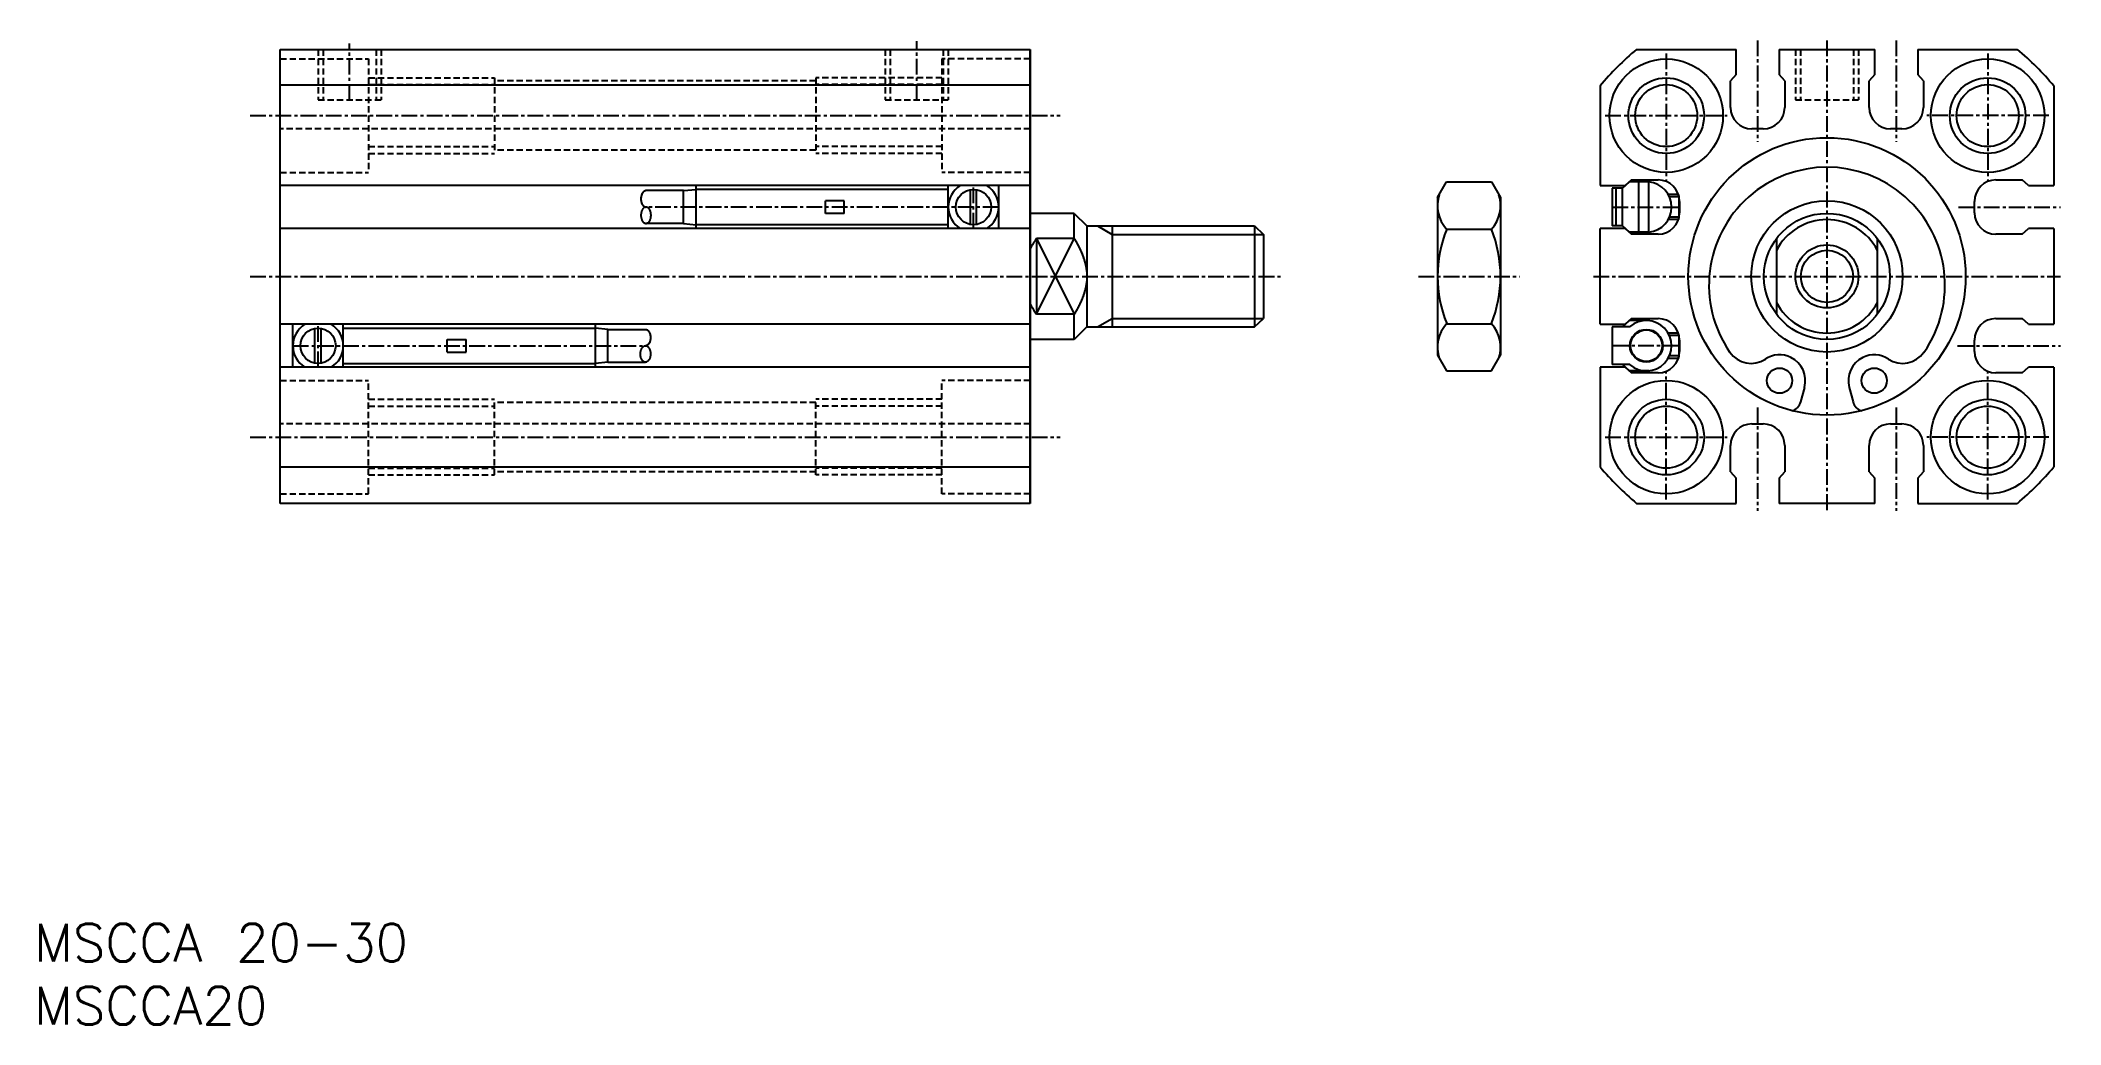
# Model space of a CAD drawing. Extents: x 1 to 161, y 0 to 78.
import ezdxf

# ---------------------------------------------------------------- set-up
doc = ezdxf.new("R2010")
doc.units = 0
doc.linetypes.add('CENTER', pattern=[2, 1.25, -0.25, 0.25, -0.25])
doc.linetypes.add('DASHED', pattern=[0.75, 0.5, -0.25])
doc.layers.get('0').update_dxf_attribs({"linetype": 'CONTINUOUS'})
doc.layers.add('CENTER', color=1, linetype='CENTER')
doc.styles.get("Standard").update_dxf_attribs({"font": 'txt.shx'})

msp = doc.modelspace()

# ---------------------------------------------------------------- linework, layer by layer
at = {"color": 7, "linetype": 'CONTINUOUS'}
for p, q in [((19.54, 77.34), (79.04, 77.34)), ((19.54, 41.34), (19.54, 77.34)), ((79.04, 77.34), (79.04, 41.34)), ((79.04, 41.34), (79.04, 77.34)), ((127.14, 77.34), (135.05, 77.34)), ((135.05, 75.34), (135.05, 77.34)), ((138.45, 77.34), (146.05, 77.34)), ((138.45, 77.34), (138.45, 75.34)), ((146.05, 75.34), (146.05, 77.34)), ((149.45, 77.34), (157.35, 77.34)), ((149.45, 77.34), (149.45, 75.34)), ((135.05, 75.34), (134.6, 74.84)), ((138.9, 74.84), (138.45, 75.34)), ((146.05, 75.34), (145.6, 74.84)), ((149.9, 74.84), (149.45, 75.34)), ((79.04, 74.5), (19.54, 74.5)), ((124.25, 74.45), (124.25, 66.54)), ((134.6, 72.74), (134.6, 74.84)), ((138.9, 74.84), (138.9, 72.74)), ((145.6, 72.74), (145.6, 74.84)), ((149.9, 74.84), (149.9, 72.74)), ((160.25, 74.45), (160.25, 66.54)), ((137.2, 71.04), (136.3, 71.04)), ((148.2, 71.04), (147.3, 71.04)), ((79.04, 66.54), (19.54, 66.54)), ((51.54, 66.14), (48.56, 66.14)), ((51.54, 66.14), (52.54, 66.24)), ((51.54, 63.54), (51.54, 66.14)), ((52.54, 63.14), (52.54, 66.54)), ((72.54, 66.24), (52.54, 66.24)), ((72.54, 63.14), (72.54, 66.54)), ((74.29, 63.46), (74.29, 66.22)), ((74.79, 63.46), (74.79, 66.22)), ((76.54, 63.14), (76.54, 66.54)), ((111.35, 65.59), (112.07, 66.84)), ((112.07, 66.84), (115.63, 66.84)), ((115.63, 66.84), (116.35, 65.59)), ((124.25, 66.54), (126.25, 66.54)), ((125.22, 66.34), (125.22, 63.34)), ((126.02, 66.34), (125.22, 66.34)), ((125.52, 63.34), (125.52, 66.34)), ((126.02, 66.34), (126.58, 66.84)), ((126.02, 63.34), (126.02, 66.34)), ((126.75, 66.99), (126.25, 66.54)), ((128.12, 66.84), (126.58, 66.84)), ((126.75, 66.99), (128.85, 66.99)), ((127.32, 62.84), (127.32, 66.84)), ((128.12, 62.84), (128.12, 66.84)), ((130.46, 65.84), (129.66, 65.84)), ((130.46, 65.84), (130.51, 65.64)), ((155.65, 66.99), (157.75, 66.99)), ((158.25, 66.54), (157.75, 66.99)), ((158.25, 66.54), (160.25, 66.54)), ((64.29, 65.34), (62.79, 65.34)), ((62.79, 64.34), (62.79, 65.34)), ((64.29, 64.34), (62.79, 64.34)), ((64.29, 64.34), (64.29, 65.34)), ((82.54, 64.34), (79.04, 64.34)), ((82.54, 64.34), (83.54, 63.34)), ((82.54, 62.34), (82.54, 64.34)), ((111.35, 65.59), (111.35, 53.09)), ((116.35, 65.59), (116.35, 53.09)), ((130.51, 65.64), (129.76, 65.64)), ((130.51, 65.64), (130.51, 64.04)), ((130.55, 65.29), (130.55, 64.39)), ((153.95, 64.39), (153.95, 65.29)), ((79.04, 63.14), (19.54, 63.14)), ((51.54, 63.54), (48.56, 63.54)), ((51.54, 63.54), (52.54, 63.44)), ((72.54, 63.44), (52.54, 63.44)), ((83.54, 63.34), (83.54, 55.34)), ((83.54, 63.34), (96.84, 63.34)), ((85.54, 63.34), (85.54, 55.34)), ((96.84, 63.34), (96.84, 55.34)), ((96.84, 63.34), (97.54, 62.66)), ((97.54, 62.66), (97.54, 56.01)), ((112.07, 63.09), (115.63, 63.09)), ((124.25, 55.54), (124.25, 63.14)), ((126.25, 63.14), (124.25, 63.14)), ((126.02, 63.34), (125.22, 63.34)), ((126.58, 62.84), (126.02, 63.34)), ((126.25, 63.14), (126.75, 62.69)), ((128.12, 62.84), (126.58, 62.84)), ((128.85, 62.69), (126.75, 62.69)), ((130.46, 63.84), (129.66, 63.84)), ((130.51, 64.04), (129.76, 64.04)), ((130.51, 64.04), (130.46, 63.84)), ((157.75, 62.69), (155.65, 62.69)), ((157.75, 62.69), (158.25, 63.14)), ((160.25, 63.14), (158.25, 63.14)), ((160.25, 63.14), (160.25, 55.54)), ((82.54, 62.34), (79.54, 62.34)), ((79.54, 62.34), (79.54, 56.34)), ((138.25, 62.34), (138.25, 56.34)), ((146.25, 56.34), (146.25, 62.34)), ((82.54, 56.34), (79.54, 56.34)), ((82.54, 54.34), (82.54, 56.34)), ((79.04, 55.54), (19.54, 55.54)), ((20.54, 52.14), (20.54, 55.54)), ((22.29, 52.46), (22.29, 55.22)), ((22.79, 52.46), (22.79, 55.22)), ((24.54, 52.14), (24.54, 55.54)), ((24.54, 55.24), (44.54, 55.24)), ((44.54, 52.14), (44.54, 55.54)), ((45.54, 55.14), (44.54, 55.24)), ((45.54, 55.14), (48.52, 55.14)), ((45.54, 52.54), (45.54, 55.14)), ((83.54, 55.34), (82.54, 54.34)), ((83.54, 55.34), (96.84, 55.34)), ((96.84, 55.34), (97.54, 56.01)), ((112.07, 55.59), (115.63, 55.59)), ((124.25, 55.54), (126.25, 55.54)), ((126.6, 55.34), (125.22, 55.34)), ((125.22, 55.34), (125.22, 52.34)), ((126.02, 55.34), (126.58, 55.84)), ((126.75, 55.99), (126.25, 55.54)), ((128.12, 55.84), (126.58, 55.84)), ((126.75, 55.99), (128.85, 55.99)), ((127.32, 55.75), (127.32, 55.84)), ((130.46, 54.84), (129.66, 54.84)), ((130.51, 54.64), (129.76, 54.64)), ((130.51, 54.64), (130.46, 54.84)), ((130.51, 54.64), (130.51, 53.04)), ((155.65, 55.99), (157.75, 55.99)), ((158.25, 55.54), (157.75, 55.99)), ((158.25, 55.54), (160.25, 55.54)), ((32.79, 54.34), (34.29, 54.34)), ((32.79, 53.34), (32.79, 54.34)), ((32.79, 53.34), (34.29, 53.34)), ((34.29, 53.34), (34.29, 54.34)), ((82.54, 54.34), (79.04, 54.34)), ((111.35, 53.09), (112.07, 51.84)), ((115.63, 51.84), (116.35, 53.09)), ((130.51, 53.04), (129.76, 53.04)), ((130.51, 53.04), (130.46, 52.84)), ((130.55, 54.29), (130.55, 53.39)), ((153.95, 53.39), (153.95, 54.29)), ((79.04, 52.14), (19.54, 52.14)), ((24.54, 52.44), (44.54, 52.44)), ((45.54, 52.54), (44.54, 52.44)), ((45.54, 52.54), (48.52, 52.54)), ((112.07, 51.84), (115.63, 51.84)), ((124.25, 52.14), (124.25, 44.23)), ((126.25, 52.14), (124.25, 52.14)), ((126.6, 52.34), (125.22, 52.34)), ((126.58, 51.84), (126.02, 52.34)), ((126.25, 52.14), (126.75, 51.69)), ((128.12, 51.84), (126.58, 51.84)), ((128.85, 51.69), (126.75, 51.69)), ((127.32, 51.84), (127.32, 51.93)), ((130.46, 52.84), (129.66, 52.84)), ((157.75, 51.69), (155.65, 51.69)), ((157.75, 51.69), (158.25, 52.14)), ((160.25, 52.14), (158.25, 52.14)), ((160.25, 52.14), (160.25, 44.23)), ((140.47, 50.54), (140.16, 49.38)), ((144.02, 50.54), (144.33, 49.38)), ((136.3, 47.64), (137.2, 47.64)), ((147.3, 47.64), (148.2, 47.64)), ((134.6, 43.84), (134.6, 45.94)), ((138.9, 45.94), (138.9, 43.84)), ((145.6, 43.84), (145.6, 45.94)), ((149.9, 45.94), (149.9, 43.84)), ((19.54, 44.23), (79.04, 44.23)), ((134.6, 43.84), (135.05, 43.34)), ((135.05, 41.34), (135.05, 43.34)), ((138.45, 43.34), (138.9, 43.84)), ((138.45, 43.34), (138.45, 41.34)), ((145.6, 43.84), (146.05, 43.34)), ((146.05, 41.34), (146.05, 43.34)), ((149.45, 43.34), (149.9, 43.84)), ((149.45, 43.34), (149.45, 41.34)), ((79.04, 41.34), (19.54, 41.34)), ((127.14, 41.34), (135.05, 41.34)), ((146.05, 41.34), (138.45, 41.34)), ((149.45, 41.34), (157.35, 41.34))]:
    msp.add_line(p, q, dxfattribs=at)
at = {"color": 3, "linetype": 'DASHED'}
for p, q in [((22.54, 77.34), (22.54, 73.34)), ((22.94, 77.34), (22.94, 73.34)), ((27.14, 77.34), (27.14, 73.34)), ((27.54, 77.34), (27.54, 73.34)), ((67.54, 77.34), (67.54, 73.34)), ((67.94, 77.34), (67.94, 73.34)), ((72.14, 77.34), (72.14, 73.34)), ((72.54, 77.34), (72.54, 73.34)), ((139.75, 77.34), (139.75, 73.34)), ((140.15, 77.34), (140.15, 73.34)), ((144.35, 77.34), (144.35, 73.34)), ((144.75, 77.34), (144.75, 73.34)), ((19.54, 76.59), (26.54, 76.59)), ((26.54, 76.59), (26.54, 67.59)), ((79.04, 76.59), (72.04, 76.59)), ((72.04, 76.59), (72.04, 67.59)), ((26.54, 75.09), (36.54, 75.09)), ((26.54, 74.55), (36.54, 74.55)), ((36.54, 75.09), (36.54, 69.09)), ((62.04, 74.84), (36.54, 74.84)), ((72.04, 75.09), (62.04, 75.09)), ((62.04, 75.09), (62.04, 69.09)), ((72.04, 74.55), (62.04, 74.55)), ((22.54, 73.34), (27.54, 73.34)), ((67.54, 73.34), (72.54, 73.34)), ((139.75, 73.34), (144.75, 73.34)), ((79.04, 71.04), (19.54, 71.04)), ((26.54, 69.63), (36.54, 69.63)), ((26.54, 69.09), (36.54, 69.09)), ((62.04, 69.34), (36.54, 69.34)), ((72.04, 69.63), (62.04, 69.63)), ((72.04, 69.09), (62.04, 69.09)), ((19.54, 67.59), (26.54, 67.59)), ((79.04, 67.59), (72.04, 67.59)), ((19.54, 51.09), (26.54, 51.09)), ((26.54, 42.09), (26.54, 51.09)), ((79.04, 51.09), (72.04, 51.09)), ((72.04, 42.09), (72.04, 51.09)), ((26.54, 49.59), (36.54, 49.59)), ((26.54, 49.05), (36.54, 49.05)), ((36.54, 43.59), (36.54, 49.59)), ((62.04, 49.34), (36.54, 49.34)), ((62.04, 43.59), (62.04, 49.59)), ((72.04, 49.59), (62.04, 49.59)), ((72.04, 49.05), (62.04, 49.05)), ((79.04, 47.64), (19.54, 47.64)), ((26.54, 44.13), (36.54, 44.13)), ((26.54, 43.59), (36.54, 43.59)), ((62.04, 43.84), (36.54, 43.84)), ((72.04, 44.13), (62.04, 44.13)), ((72.04, 43.59), (62.04, 43.59)), ((19.54, 42.09), (26.54, 42.09)), ((79.04, 42.09), (72.04, 42.09))]:
    msp.add_line(p, q, dxfattribs=at)
at = {"color": 3, "linetype": 'CONTINUOUS'}
for p, q in [((84.37, 63.34), (85.54, 62.66)), ((85.54, 62.66), (97.54, 62.66)), ((79.54, 62.34), (82.54, 56.34)), ((79.54, 56.34), (82.54, 62.34)), ((84.37, 55.34), (85.54, 56.01)), ((85.54, 56.01), (97.54, 56.01))]:
    msp.add_line(p, q, dxfattribs=at)
at = {"color": 7, "linetype": 'CONTINUOUS'}
for points in [[(48.56, 66.14, 0), (48.55, 66.14, 0), (48.54, 66.14, 0), (48.53, 66.14, 0), (48.52, 66.14, 0), (48.51, 66.13, 0), (48.5, 66.13, 0), (48.49, 66.13, 0), (48.48, 66.13, 0), (48.47, 66.12, 0), (48.46, 66.12, 0), (48.45, 66.11, 0), (48.44, 66.11, 0), (48.43, 66.11, 0), (48.42, 66.1, 0), (48.42, 66.09, 0), (48.41, 66.09, 0), (48.4, 66.08, 0), (48.39, 66.08, 0), (48.38, 66.07, 0), (48.37, 66.06, 0), (48.36, 66.05, 0), (48.35, 66.05, 0), (48.35, 66.04, 0), (48.34, 66.03, 0), (48.33, 66.02, 0), (48.32, 66.01, 0), (48.31, 66, 0), (48.31, 65.99, 0), (48.3, 65.98, 0), (48.29, 65.97, 0), (48.28, 65.96, 0), (48.28, 65.95, 0), (48.27, 65.94, 0), (48.26, 65.92, 0), (48.26, 65.91, 0), (48.25, 65.9, 0), (48.24, 65.89, 0), (48.24, 65.87, 0), (48.23, 65.86, 0), (48.23, 65.85, 0), (48.22, 65.84, 0), (48.22, 65.82, 0), (48.21, 65.81, 0), (48.21, 65.79, 0), (48.2, 65.78, 0), (48.2, 65.77, 0), (48.19, 65.75, 0), (48.19, 65.74, 0), (48.19, 65.72, 0), (48.18, 65.71, 0), (48.18, 65.69, 0), (48.18, 65.68, 0), (48.17, 65.66, 0), (48.17, 65.65, 0), (48.17, 65.63, 0), (48.17, 65.61, 0), (48.16, 65.6, 0), (48.16, 65.58, 0), (48.16, 65.57, 0), (48.16, 65.55, 0), (48.16, 65.54, 0), (48.16, 65.52, 0), (48.16, 65.5, 0), (48.16, 65.49, 0), (48.16, 65.47, 0), (48.16, 65.46, 0), (48.16, 65.44, 0), (48.16, 65.42, 0), (48.16, 65.41, 0), (48.16, 65.39, 0), (48.16, 65.38, 0), (48.17, 65.36, 0), (48.17, 65.35, 0), (48.17, 65.33, 0), (48.17, 65.31, 0), (48.18, 65.3, 0), (48.18, 65.28, 0), (48.18, 65.27, 0), (48.18, 65.25, 0), (48.19, 65.24, 0), (48.19, 65.22, 0), (48.2, 65.21, 0), (48.2, 65.2, 0), (48.21, 65.18, 0), (48.21, 65.17, 0), (48.21, 65.15, 0), (48.22, 65.14, 0), (48.23, 65.13, 0), (48.23, 65.11, 0), (48.24, 65.1, 0), (48.24, 65.09, 0), (48.25, 65.08, 0), (48.26, 65.06, 0), (48.26, 65.05, 0), (48.27, 65.04, 0), (48.28, 65.03, 0), (48.28, 65.02, 0), (48.29, 65.01, 0), (48.3, 65, 0), (48.3, 64.99, 0), (48.31, 64.98, 0), (48.32, 64.97, 0), (48.33, 64.96, 0), (48.34, 64.95, 0), (48.34, 64.94, 0), (48.35, 64.93, 0), (48.36, 64.92, 0), (48.37, 64.91, 0), (48.38, 64.91, 0), (48.39, 64.9, 0), (48.4, 64.89, 0), (48.4, 64.89, 0), (48.41, 64.88, 0), (48.42, 64.88, 0), (48.43, 64.87, 0), (48.44, 64.87, 0), (48.45, 64.86, 0), (48.46, 64.86, 0), (48.47, 64.85, 0), (48.48, 64.85, 0), (48.49, 64.85, 0), (48.5, 64.85, 0), (48.51, 64.84, 0), (48.52, 64.84, 0), (48.53, 64.84, 0), (48.54, 64.84, 0), (48.55, 64.84, 0), (48.56, 64.84, 0)], [(48.56, 63.54, 0), (48.58, 63.54, 0), (48.6, 63.54, 0), (48.62, 63.55, 0), (48.64, 63.55, 0), (48.66, 63.56, 0), (48.68, 63.57, 0), (48.69, 63.58, 0), (48.71, 63.59, 0), (48.73, 63.6, 0), (48.75, 63.62, 0), (48.77, 63.63, 0), (48.78, 63.65, 0), (48.8, 63.67, 0), (48.81, 63.69, 0), (48.83, 63.71, 0), (48.84, 63.73, 0), (48.86, 63.75, 0), (48.87, 63.78, 0), (48.88, 63.8, 0), (48.89, 63.83, 0), (48.9, 63.85, 0), (48.91, 63.88, 0), (48.92, 63.91, 0), (48.93, 63.94, 0), (48.94, 63.97, 0), (48.94, 64, 0), (48.95, 64.03, 0), (48.95, 64.06, 0), (48.95, 64.09, 0), (48.96, 64.13, 0), (48.96, 64.16, 0), (48.96, 64.19, 0), (48.96, 64.22, 0), (48.96, 64.25, 0), (48.95, 64.28, 0), (48.95, 64.32, 0), (48.95, 64.35, 0), (48.94, 64.38, 0), (48.93, 64.41, 0), (48.93, 64.44, 0), (48.92, 64.47, 0), (48.91, 64.5, 0), (48.9, 64.52, 0), (48.89, 64.55, 0), (48.88, 64.58, 0), (48.87, 64.6, 0), (48.85, 64.63, 0), (48.84, 64.65, 0), (48.83, 64.67, 0), (48.81, 64.69, 0), (48.8, 64.71, 0), (48.78, 64.73, 0), (48.76, 64.75, 0), (48.75, 64.76, 0), (48.73, 64.78, 0), (48.71, 64.79, 0), (48.69, 64.8, 0), (48.67, 64.81, 0), (48.65, 64.82, 0), (48.64, 64.83, 0), (48.62, 64.83, 0), (48.6, 64.84, 0), (48.58, 64.84, 0), (48.56, 64.84, 0), (48.54, 64.84, 0), (48.52, 64.84, 0), (48.5, 64.83, 0), (48.48, 64.83, 0), (48.46, 64.82, 0), (48.44, 64.81, 0), (48.42, 64.8, 0), (48.4, 64.79, 0), (48.39, 64.78, 0), (48.37, 64.76, 0), (48.35, 64.75, 0), (48.33, 64.73, 0), (48.32, 64.71, 0), (48.3, 64.69, 0), (48.29, 64.67, 0), (48.27, 64.65, 0), (48.26, 64.62, 0), (48.25, 64.6, 0), (48.24, 64.57, 0), (48.23, 64.55, 0), (48.21, 64.52, 0), (48.2, 64.49, 0), (48.2, 64.47, 0), (48.19, 64.44, 0), (48.18, 64.41, 0), (48.18, 64.38, 0), (48.17, 64.35, 0), (48.17, 64.31, 0), (48.16, 64.28, 0), (48.16, 64.25, 0), (48.16, 64.22, 0), (48.16, 64.19, 0), (48.16, 64.16, 0), (48.16, 64.12, 0), (48.16, 64.09, 0), (48.17, 64.06, 0), (48.17, 64.03, 0), (48.18, 64, 0), (48.18, 63.97, 0), (48.19, 63.94, 0), (48.2, 63.91, 0), (48.21, 63.88, 0), (48.22, 63.85, 0), (48.23, 63.83, 0), (48.24, 63.8, 0), (48.25, 63.78, 0), (48.26, 63.75, 0), (48.28, 63.73, 0), (48.29, 63.71, 0), (48.31, 63.69, 0), (48.32, 63.67, 0), (48.34, 63.65, 0), (48.35, 63.63, 0), (48.37, 63.61, 0), (48.39, 63.6, 0), (48.41, 63.59, 0), (48.43, 63.58, 0), (48.44, 63.57, 0), (48.46, 63.56, 0), (48.48, 63.55, 0), (48.5, 63.55, 0), (48.52, 63.54, 0), (48.54, 63.54, 0), (48.56, 63.54, 0)], [(48.52, 55.14, 0), (48.53, 55.14, 0), (48.54, 55.14, 0), (48.55, 55.14, 0), (48.56, 55.14, 0), (48.57, 55.13, 0), (48.58, 55.13, 0), (48.59, 55.13, 0), (48.6, 55.13, 0), (48.61, 55.12, 0), (48.61, 55.12, 0), (48.62, 55.11, 0), (48.63, 55.11, 0), (48.64, 55.11, 0), (48.65, 55.1, 0), (48.66, 55.09, 0), (48.67, 55.09, 0), (48.68, 55.08, 0), (48.69, 55.08, 0), (48.7, 55.07, 0), (48.71, 55.06, 0), (48.71, 55.05, 0), (48.72, 55.05, 0), (48.73, 55.04, 0), (48.74, 55.03, 0), (48.75, 55.02, 0), (48.76, 55.01, 0), (48.76, 55, 0), (48.77, 54.99, 0), (48.78, 54.98, 0), (48.79, 54.97, 0), (48.79, 54.96, 0), (48.8, 54.95, 0), (48.81, 54.94, 0), (48.81, 54.92, 0), (48.82, 54.91, 0), (48.83, 54.9, 0), (48.83, 54.89, 0), (48.84, 54.87, 0), (48.84, 54.86, 0), (48.85, 54.85, 0), (48.86, 54.84, 0), (48.86, 54.82, 0), (48.87, 54.81, 0), (48.87, 54.79, 0), (48.88, 54.78, 0), (48.88, 54.77, 0), (48.88, 54.75, 0), (48.89, 54.74, 0), (48.89, 54.72, 0), (48.89, 54.71, 0), (48.9, 54.69, 0), (48.9, 54.68, 0), (48.9, 54.66, 0), (48.91, 54.65, 0), (48.91, 54.63, 0), (48.91, 54.61, 0), (48.91, 54.6, 0), (48.91, 54.58, 0), (48.92, 54.57, 0), (48.92, 54.55, 0), (48.92, 54.54, 0), (48.92, 54.52, 0), (48.92, 54.5, 0), (48.92, 54.49, 0), (48.92, 54.47, 0), (48.92, 54.46, 0), (48.92, 54.44, 0), (48.92, 54.42, 0), (48.92, 54.41, 0), (48.91, 54.39, 0), (48.91, 54.38, 0), (48.91, 54.36, 0), (48.91, 54.35, 0), (48.91, 54.33, 0), (48.9, 54.31, 0), (48.9, 54.3, 0), (48.9, 54.28, 0), (48.9, 54.27, 0), (48.89, 54.25, 0), (48.89, 54.24, 0), (48.88, 54.22, 0), (48.88, 54.21, 0), (48.88, 54.2, 0), (48.87, 54.18, 0), (48.87, 54.17, 0), (48.86, 54.15, 0), (48.86, 54.14, 0), (48.85, 54.13, 0), (48.85, 54.11, 0), (48.84, 54.1, 0), (48.83, 54.09, 0), (48.83, 54.08, 0), (48.82, 54.06, 0), (48.82, 54.05, 0), (48.81, 54.04, 0), (48.8, 54.03, 0), (48.79, 54.02, 0), (48.79, 54.01, 0), (48.78, 54, 0), (48.77, 53.99, 0), (48.76, 53.98, 0), (48.76, 53.97, 0), (48.75, 53.96, 0), (48.74, 53.95, 0), (48.73, 53.94, 0), (48.72, 53.93, 0), (48.72, 53.92, 0), (48.71, 53.91, 0), (48.7, 53.91, 0), (48.69, 53.9, 0), (48.68, 53.89, 0), (48.67, 53.89, 0), (48.66, 53.88, 0), (48.65, 53.88, 0), (48.64, 53.87, 0), (48.64, 53.87, 0), (48.63, 53.86, 0), (48.62, 53.86, 0), (48.61, 53.85, 0), (48.6, 53.85, 0), (48.59, 53.85, 0), (48.58, 53.85, 0), (48.57, 53.84, 0), (48.56, 53.84, 0), (48.55, 53.84, 0), (48.54, 53.84, 0), (48.53, 53.84, 0), (48.52, 53.84, 0)], [(48.52, 52.54, 0), (48.5, 52.54, 0), (48.48, 52.54, 0), (48.46, 52.55, 0), (48.44, 52.55, 0), (48.42, 52.56, 0), (48.4, 52.57, 0), (48.38, 52.58, 0), (48.36, 52.59, 0), (48.35, 52.6, 0), (48.33, 52.62, 0), (48.31, 52.63, 0), (48.29, 52.65, 0), (48.28, 52.67, 0), (48.26, 52.69, 0), (48.25, 52.71, 0), (48.23, 52.73, 0), (48.22, 52.75, 0), (48.21, 52.78, 0), (48.2, 52.8, 0), (48.18, 52.83, 0), (48.17, 52.85, 0), (48.16, 52.88, 0), (48.16, 52.91, 0), (48.15, 52.94, 0), (48.14, 52.97, 0), (48.13, 53, 0), (48.13, 53.03, 0), (48.13, 53.06, 0), (48.12, 53.09, 0), (48.12, 53.13, 0), (48.12, 53.16, 0), (48.12, 53.19, 0), (48.12, 53.22, 0), (48.12, 53.25, 0), (48.12, 53.28, 0), (48.13, 53.32, 0), (48.13, 53.35, 0), (48.14, 53.38, 0), (48.14, 53.41, 0), (48.15, 53.44, 0), (48.16, 53.47, 0), (48.17, 53.5, 0), (48.18, 53.52, 0), (48.19, 53.55, 0), (48.2, 53.58, 0), (48.21, 53.6, 0), (48.22, 53.63, 0), (48.24, 53.65, 0), (48.25, 53.67, 0), (48.27, 53.69, 0), (48.28, 53.71, 0), (48.3, 53.73, 0), (48.31, 53.75, 0), (48.33, 53.76, 0), (48.35, 53.78, 0), (48.37, 53.79, 0), (48.38, 53.8, 0), (48.4, 53.81, 0), (48.42, 53.82, 0), (48.44, 53.83, 0), (48.46, 53.83, 0), (48.48, 53.84, 0), (48.5, 53.84, 0), (48.52, 53.84, 0), (48.54, 53.84, 0), (48.56, 53.83, 0), (48.58, 53.83, 0), (48.6, 53.83, 0), (48.62, 53.82, 0), (48.64, 53.81, 0), (48.65, 53.8, 0), (48.67, 53.79, 0), (48.69, 53.78, 0), (48.71, 53.76, 0), (48.73, 53.75, 0), (48.74, 53.73, 0), (48.76, 53.71, 0), (48.77, 53.69, 0), (48.79, 53.67, 0), (48.8, 53.65, 0), (48.82, 53.62, 0), (48.83, 53.6, 0), (48.84, 53.57, 0), (48.85, 53.55, 0), (48.86, 53.52, 0), (48.87, 53.49, 0), (48.88, 53.47, 0), (48.89, 53.44, 0), (48.9, 53.41, 0), (48.9, 53.38, 0), (48.91, 53.35, 0), (48.91, 53.31, 0), (48.91, 53.28, 0), (48.92, 53.25, 0), (48.92, 53.22, 0), (48.92, 53.19, 0), (48.92, 53.16, 0), (48.92, 53.12, 0), (48.91, 53.09, 0), (48.91, 53.06, 0), (48.91, 53.03, 0), (48.9, 53, 0), (48.89, 52.97, 0), (48.89, 52.94, 0), (48.88, 52.91, 0), (48.87, 52.88, 0), (48.86, 52.85, 0), (48.85, 52.83, 0), (48.84, 52.8, 0), (48.83, 52.78, 0), (48.81, 52.75, 0), (48.8, 52.73, 0), (48.79, 52.71, 0), (48.77, 52.69, 0), (48.76, 52.67, 0), (48.74, 52.65, 0), (48.72, 52.63, 0), (48.71, 52.61, 0), (48.69, 52.6, 0), (48.67, 52.59, 0), (48.65, 52.58, 0), (48.63, 52.57, 0), (48.61, 52.56, 0), (48.59, 52.55, 0), (48.58, 52.55, 0), (48.56, 52.54, 0), (48.54, 52.54, 0), (48.52, 52.54, 0)]]:
    msp.add_polyline3d(points, dxfattribs=at)
at = {"color": 7}
msp.add_polyline3d([(82.54, 62.34, 0), (82.54, 62.33, 0), (82.55, 62.33, 0), (82.55, 62.32, 0), (82.55, 62.31, 0), (82.56, 62.31, 0), (82.56, 62.3, 0), (82.56, 62.29, 0), (82.57, 62.29, 0), (82.57, 62.28, 0), (82.58, 62.27, 0), (82.58, 62.27, 0), (82.58, 62.26, 0), (82.59, 62.26, 0), (82.59, 62.25, 0), (82.6, 62.24, 0), (82.6, 62.24, 0), (82.6, 62.23, 0), (82.61, 62.22, 0), (82.61, 62.22, 0), (82.61, 62.21, 0), (82.62, 62.2, 0), (82.62, 62.2, 0), (82.63, 62.19, 0), (82.63, 62.18, 0), (82.63, 62.18, 0), (82.64, 62.17, 0), (82.64, 62.17, 0), (82.64, 62.16, 0), (82.65, 62.15, 0), (82.65, 62.15, 0), (82.65, 62.14, 0), (82.66, 62.13, 0), (82.66, 62.13, 0), (82.67, 62.12, 0), (82.67, 62.11, 0), (82.67, 62.11, 0), (82.68, 62.1, 0), (82.68, 62.09, 0), (82.68, 62.09, 0), (82.69, 62.08, 0), (82.69, 62.08, 0), (82.7, 62.07, 0), (82.7, 62.06, 0), (82.7, 62.06, 0), (82.71, 62.05, 0), (82.71, 62.04, 0), (82.71, 62.04, 0), (82.72, 62.03, 0), (82.72, 62.02, 0), (82.72, 62.02, 0), (82.73, 62.01, 0), (82.73, 62, 0), (82.73, 62, 0), (82.74, 61.99, 0), (82.74, 61.98, 0), (82.75, 61.98, 0), (82.75, 61.97, 0), (82.75, 61.97, 0), (82.76, 61.96, 0), (82.76, 61.95, 0), (82.76, 61.95, 0), (82.77, 61.94, 0), (82.77, 61.93, 0), (82.77, 61.93, 0), (82.78, 61.92, 0), (82.78, 61.91, 0), (82.78, 61.91, 0), (82.79, 61.9, 0), (82.79, 61.89, 0), (82.8, 61.89, 0), (82.8, 61.88, 0), (82.8, 61.87, 0), (82.81, 61.87, 0), (82.81, 61.86, 0), (82.81, 61.85, 0), (82.82, 61.85, 0), (82.82, 61.84, 0), (82.82, 61.83, 0), (82.83, 61.83, 0), (82.83, 61.82, 0), (82.83, 61.81, 0), (82.84, 61.81, 0), (82.84, 61.8, 0), (82.84, 61.8, 0), (82.85, 61.79, 0), (82.85, 61.78, 0), (82.85, 61.78, 0), (82.86, 61.77, 0), (82.86, 61.76, 0), (82.86, 61.76, 0), (82.87, 61.75, 0), (82.87, 61.74, 0), (82.87, 61.74, 0), (82.88, 61.73, 0), (82.88, 61.72, 0), (82.88, 61.72, 0), (82.89, 61.71, 0), (82.89, 61.7, 0), (82.89, 61.7, 0), (82.9, 61.69, 0), (82.9, 61.68, 0), (82.91, 61.68, 0), (82.91, 61.67, 0), (82.91, 61.66, 0), (82.91, 61.66, 0), (82.92, 61.65, 0), (82.92, 61.64, 0), (82.92, 61.64, 0), (82.93, 61.63, 0), (82.93, 61.62, 0), (82.93, 61.62, 0), (82.94, 61.61, 0), (82.94, 61.6, 0), (82.94, 61.6, 0), (82.95, 61.59, 0), (82.95, 61.58, 0), (82.95, 61.58, 0), (82.96, 61.57, 0), (82.96, 61.56, 0), (82.96, 61.56, 0), (82.97, 61.55, 0), (82.97, 61.54, 0), (82.97, 61.54, 0), (82.98, 61.53, 0), (82.98, 61.52, 0), (82.98, 61.52, 0), (82.99, 61.51, 0), (82.99, 61.5, 0), (82.99, 61.5, 0), (83, 61.49, 0), (83, 61.48, 0), (83, 61.48, 0), (83.01, 61.47, 0), (83.01, 61.46, 0), (83.01, 61.46, 0), (83.01, 61.45, 0), (83.02, 61.44, 0), (83.02, 61.44, 0), (83.02, 61.43, 0), (83.03, 61.42, 0), (83.03, 61.42, 0), (83.03, 61.41, 0), (83.04, 61.4, 0), (83.04, 61.4, 0), (83.04, 61.39, 0), (83.05, 61.38, 0), (83.05, 61.38, 0), (83.05, 61.37, 0), (83.05, 61.36, 0), (83.06, 61.35, 0), (83.06, 61.35, 0), (83.06, 61.34, 0), (83.07, 61.33, 0), (83.07, 61.33, 0), (83.07, 61.32, 0), (83.08, 61.31, 0), (83.08, 61.31, 0), (83.08, 61.3, 0), (83.08, 61.29, 0), (83.09, 61.29, 0), (83.09, 61.28, 0), (83.09, 61.27, 0), (83.1, 61.27, 0), (83.1, 61.26, 0), (83.1, 61.25, 0), (83.11, 61.25, 0), (83.11, 61.24, 0), (83.11, 61.23, 0), (83.11, 61.23, 0), (83.12, 61.22, 0), (83.12, 61.21, 0), (83.12, 61.21, 0), (83.13, 61.2, 0), (83.13, 61.19, 0), (83.13, 61.18, 0), (83.13, 61.18, 0), (83.14, 61.17, 0), (83.14, 61.16, 0), (83.14, 61.16, 0), (83.15, 61.15, 0), (83.15, 61.14, 0), (83.15, 61.14, 0), (83.15, 61.13, 0), (83.16, 61.12, 0), (83.16, 61.12, 0), (83.16, 61.11, 0), (83.16, 61.1, 0), (83.17, 61.1, 0), (83.17, 61.09, 0), (83.17, 61.08, 0), (83.18, 61.07, 0), (83.18, 61.07, 0), (83.18, 61.06, 0), (83.18, 61.05, 0), (83.19, 61.05, 0), (83.19, 61.04, 0), (83.19, 61.03, 0), (83.19, 61.03, 0), (83.2, 61.02, 0), (83.2, 61.01, 0), (83.2, 61.01, 0), (83.21, 61, 0), (83.21, 60.99, 0), (83.21, 60.98, 0), (83.21, 60.98, 0), (83.22, 60.97, 0), (83.22, 60.96, 0), (83.22, 60.96, 0), (83.22, 60.95, 0), (83.23, 60.94, 0), (83.23, 60.94, 0), (83.23, 60.93, 0), (83.23, 60.92, 0), (83.24, 60.91, 0), (83.24, 60.91, 0), (83.24, 60.9, 0), (83.24, 60.89, 0), (83.25, 60.89, 0), (83.25, 60.88, 0), (83.25, 60.87, 0), (83.25, 60.87, 0), (83.26, 60.86, 0), (83.26, 60.85, 0), (83.26, 60.85, 0), (83.26, 60.84, 0), (83.27, 60.83, 0), (83.27, 60.82, 0), (83.27, 60.82, 0), (83.27, 60.81, 0), (83.28, 60.8, 0), (83.28, 60.8, 0), (83.28, 60.79, 0), (83.28, 60.78, 0), (83.28, 60.77, 0), (83.29, 60.77, 0), (83.29, 60.76, 0), (83.29, 60.75, 0), (83.29, 60.75, 0), (83.3, 60.74, 0), (83.3, 60.73, 0), (83.3, 60.73, 0), (83.3, 60.72, 0), (83.31, 60.71, 0), (83.31, 60.7, 0), (83.31, 60.7, 0), (83.31, 60.69, 0), (83.31, 60.68, 0), (83.32, 60.68, 0), (83.32, 60.67, 0), (83.32, 60.66, 0), (83.32, 60.65, 0), (83.33, 60.65, 0), (83.33, 60.64, 0), (83.33, 60.63, 0), (83.33, 60.63, 0), (83.33, 60.62, 0), (83.34, 60.61, 0), (83.34, 60.61, 0), (83.34, 60.6, 0), (83.34, 60.59, 0), (83.35, 60.58, 0), (83.35, 60.58, 0), (83.35, 60.57, 0), (83.35, 60.56, 0), (83.35, 60.56, 0), (83.36, 60.55, 0), (83.36, 60.54, 0), (83.36, 60.53, 0), (83.36, 60.53, 0), (83.36, 60.52, 0), (83.37, 60.51, 0), (83.37, 60.51, 0), (83.37, 60.5, 0), (83.37, 60.49, 0), (83.37, 60.48, 0), (83.38, 60.48, 0), (83.38, 60.47, 0), (83.38, 60.46, 0), (83.38, 60.46, 0), (83.38, 60.45, 0), (83.39, 60.44, 0), (83.39, 60.43, 0), (83.39, 60.43, 0), (83.39, 60.42, 0), (83.39, 60.41, 0), (83.39, 60.41, 0), (83.4, 60.4, 0), (83.4, 60.39, 0), (83.4, 60.38, 0), (83.4, 60.38, 0), (83.4, 60.37, 0), (83.41, 60.36, 0), (83.41, 60.35, 0), (83.41, 60.35, 0), (83.41, 60.34, 0), (83.41, 60.33, 0), (83.41, 60.33, 0), (83.42, 60.32, 0), (83.42, 60.31, 0), (83.42, 60.3, 0), (83.42, 60.3, 0), (83.42, 60.29, 0), (83.42, 60.28, 0), (83.43, 60.28, 0), (83.43, 60.27, 0), (83.43, 60.26, 0), (83.43, 60.25, 0), (83.43, 60.25, 0), (83.43, 60.24, 0), (83.44, 60.23, 0), (83.44, 60.22, 0), (83.44, 60.22, 0), (83.44, 60.21, 0), (83.44, 60.2, 0), (83.44, 60.2, 0), (83.45, 60.19, 0), (83.45, 60.18, 0), (83.45, 60.17, 0), (83.45, 60.17, 0), (83.45, 60.16, 0), (83.45, 60.15, 0), (83.45, 60.14, 0), (83.46, 60.14, 0), (83.46, 60.13, 0), (83.46, 60.12, 0), (83.46, 60.12, 0), (83.46, 60.11, 0), (83.46, 60.1, 0), (83.46, 60.09, 0), (83.47, 60.09, 0), (83.47, 60.08, 0), (83.47, 60.07, 0), (83.47, 60.06, 0), (83.47, 60.06, 0), (83.47, 60.05, 0), (83.47, 60.04, 0), (83.48, 60.04, 0), (83.48, 60.03, 0), (83.48, 60.02, 0), (83.48, 60.01, 0), (83.48, 60.01, 0), (83.48, 60, 0), (83.48, 59.99, 0), (83.48, 59.98, 0), (83.49, 59.98, 0), (83.49, 59.97, 0), (83.49, 59.96, 0), (83.49, 59.96, 0), (83.49, 59.95, 0), (83.49, 59.94, 0), (83.49, 59.93, 0), (83.49, 59.93, 0), (83.49, 59.92, 0), (83.5, 59.91, 0), (83.5, 59.9, 0), (83.5, 59.9, 0), (83.5, 59.89, 0), (83.5, 59.88, 0), (83.5, 59.87, 0), (83.5, 59.87, 0), (83.5, 59.86, 0), (83.5, 59.85, 0), (83.5, 59.84, 0), (83.51, 59.84, 0), (83.51, 59.83, 0), (83.51, 59.82, 0), (83.51, 59.82, 0), (83.51, 59.81, 0), (83.51, 59.8, 0), (83.51, 59.79, 0), (83.51, 59.79, 0), (83.51, 59.78, 0), (83.51, 59.77, 0), (83.51, 59.76, 0), (83.52, 59.76, 0), (83.52, 59.75, 0), (83.52, 59.74, 0), (83.52, 59.73, 0), (83.52, 59.73, 0), (83.52, 59.72, 0), (83.52, 59.71, 0), (83.52, 59.7, 0), (83.52, 59.7, 0), (83.52, 59.69, 0), (83.52, 59.68, 0), (83.52, 59.68, 0), (83.52, 59.67, 0), (83.52, 59.66, 0), (83.53, 59.65, 0), (83.53, 59.65, 0), (83.53, 59.64, 0), (83.53, 59.63, 0), (83.53, 59.62, 0), (83.53, 59.62, 0), (83.53, 59.61, 0), (83.53, 59.6, 0), (83.53, 59.59, 0), (83.53, 59.59, 0), (83.53, 59.58, 0), (83.53, 59.57, 0), (83.53, 59.56, 0), (83.53, 59.56, 0), (83.53, 59.55, 0), (83.53, 59.54, 0), (83.53, 59.53, 0), (83.53, 59.53, 0), (83.53, 59.52, 0), (83.53, 59.51, 0), (83.53, 59.51, 0), (83.53, 59.5, 0), (83.54, 59.49, 0), (83.54, 59.48, 0), (83.54, 59.48, 0), (83.54, 59.47, 0), (83.54, 59.46, 0), (83.54, 59.45, 0), (83.54, 59.45, 0), (83.54, 59.44, 0), (83.54, 59.43, 0), (83.54, 59.42, 0), (83.54, 59.42, 0), (83.54, 59.41, 0), (83.54, 59.4, 0), (83.54, 59.39, 0), (83.54, 59.39, 0), (83.54, 59.38, 0), (83.54, 59.37, 0), (83.54, 59.36, 0), (83.54, 59.36, 0), (83.54, 59.35, 0), (83.54, 59.34, 0), (83.54, 59.33, 0), (83.54, 59.33, 0), (83.54, 59.32, 0), (83.54, 59.31, 0), (83.54, 59.3, 0), (83.54, 59.3, 0), (83.54, 59.29, 0), (83.54, 59.28, 0), (83.54, 59.28, 0), (83.54, 59.27, 0), (83.54, 59.26, 0), (83.54, 59.25, 0), (83.54, 59.25, 0), (83.54, 59.24, 0), (83.54, 59.23, 0), (83.54, 59.22, 0), (83.54, 59.22, 0), (83.54, 59.21, 0), (83.54, 59.2, 0), (83.54, 59.19, 0), (83.54, 59.19, 0), (83.53, 59.18, 0), (83.53, 59.17, 0), (83.53, 59.16, 0), (83.53, 59.16, 0), (83.53, 59.15, 0), (83.53, 59.14, 0), (83.53, 59.13, 0), (83.53, 59.13, 0), (83.53, 59.12, 0), (83.53, 59.11, 0), (83.53, 59.1, 0), (83.53, 59.1, 0), (83.53, 59.09, 0), (83.53, 59.08, 0), (83.53, 59.07, 0), (83.53, 59.07, 0), (83.53, 59.06, 0), (83.53, 59.05, 0), (83.53, 59.05, 0), (83.53, 59.04, 0), (83.53, 59.03, 0), (83.53, 59.02, 0), (83.52, 59.02, 0), (83.52, 59.01, 0), (83.52, 59, 0), (83.52, 58.99, 0), (83.52, 58.99, 0), (83.52, 58.98, 0), (83.52, 58.97, 0), (83.52, 58.96, 0), (83.52, 58.96, 0), (83.52, 58.95, 0), (83.52, 58.94, 0), (83.52, 58.93, 0), (83.52, 58.93, 0), (83.52, 58.92, 0), (83.51, 58.91, 0), (83.51, 58.91, 0), (83.51, 58.9, 0), (83.51, 58.89, 0), (83.51, 58.88, 0), (83.51, 58.88, 0), (83.51, 58.87, 0), (83.51, 58.86, 0), (83.51, 58.85, 0), (83.51, 58.85, 0), (83.51, 58.84, 0), (83.5, 58.83, 0), (83.5, 58.82, 0), (83.5, 58.82, 0), (83.5, 58.81, 0), (83.5, 58.8, 0), (83.5, 58.79, 0), (83.5, 58.79, 0), (83.5, 58.78, 0), (83.5, 58.77, 0), (83.5, 58.77, 0), (83.49, 58.76, 0), (83.49, 58.75, 0), (83.49, 58.74, 0), (83.49, 58.74, 0), (83.49, 58.73, 0), (83.49, 58.72, 0), (83.49, 58.71, 0), (83.49, 58.71, 0), (83.49, 58.7, 0), (83.48, 58.69, 0), (83.48, 58.68, 0), (83.48, 58.68, 0), (83.48, 58.67, 0), (83.48, 58.66, 0), (83.48, 58.66, 0), (83.48, 58.65, 0), (83.48, 58.64, 0), (83.47, 58.63, 0), (83.47, 58.63, 0), (83.47, 58.62, 0), (83.47, 58.61, 0), (83.47, 58.6, 0), (83.47, 58.6, 0), (83.47, 58.59, 0), (83.46, 58.58, 0), (83.46, 58.58, 0), (83.46, 58.57, 0), (83.46, 58.56, 0), (83.46, 58.55, 0), (83.46, 58.55, 0), (83.46, 58.54, 0), (83.45, 58.53, 0), (83.45, 58.52, 0), (83.45, 58.52, 0), (83.45, 58.51, 0), (83.45, 58.5, 0), (83.45, 58.5, 0), (83.45, 58.49, 0), (83.44, 58.48, 0), (83.44, 58.47, 0), (83.44, 58.47, 0), (83.44, 58.46, 0), (83.44, 58.45, 0), (83.44, 58.44, 0), (83.43, 58.44, 0), (83.43, 58.43, 0), (83.43, 58.42, 0), (83.43, 58.42, 0), (83.43, 58.41, 0), (83.43, 58.4, 0), (83.42, 58.39, 0), (83.42, 58.39, 0), (83.42, 58.38, 0), (83.42, 58.37, 0), (83.42, 58.36, 0), (83.42, 58.36, 0), (83.41, 58.35, 0), (83.41, 58.34, 0), (83.41, 58.34, 0), (83.41, 58.33, 0), (83.41, 58.32, 0), (83.41, 58.31, 0), (83.4, 58.31, 0), (83.4, 58.3, 0), (83.4, 58.29, 0), (83.4, 58.29, 0), (83.4, 58.28, 0), (83.39, 58.27, 0), (83.39, 58.26, 0), (83.39, 58.26, 0), (83.39, 58.25, 0), (83.39, 58.24, 0), (83.39, 58.24, 0), (83.38, 58.23, 0), (83.38, 58.22, 0), (83.38, 58.21, 0), (83.38, 58.21, 0), (83.38, 58.2, 0), (83.37, 58.19, 0), (83.37, 58.19, 0), (83.37, 58.18, 0), (83.37, 58.17, 0), (83.37, 58.16, 0), (83.36, 58.16, 0), (83.36, 58.15, 0), (83.36, 58.14, 0), (83.36, 58.14, 0), (83.36, 58.13, 0), (83.35, 58.12, 0), (83.35, 58.11, 0), (83.35, 58.11, 0), (83.35, 58.1, 0), (83.35, 58.09, 0), (83.34, 58.09, 0), (83.34, 58.08, 0), (83.34, 58.07, 0), (83.34, 58.06, 0), (83.33, 58.06, 0), (83.33, 58.05, 0), (83.33, 58.04, 0), (83.33, 58.04, 0), (83.33, 58.03, 0), (83.32, 58.02, 0), (83.32, 58.01, 0), (83.32, 58.01, 0), (83.32, 58, 0), (83.31, 57.99, 0), (83.31, 57.99, 0), (83.31, 57.98, 0), (83.31, 57.97, 0), (83.31, 57.96, 0), (83.3, 57.96, 0), (83.3, 57.95, 0), (83.3, 57.94, 0), (83.3, 57.94, 0), (83.29, 57.93, 0), (83.29, 57.92, 0), (83.29, 57.92, 0), (83.29, 57.91, 0), (83.28, 57.9, 0), (83.28, 57.89, 0), (83.28, 57.89, 0), (83.28, 57.88, 0), (83.28, 57.87, 0), (83.27, 57.87, 0), (83.27, 57.86, 0), (83.27, 57.85, 0), (83.27, 57.85, 0), (83.26, 57.84, 0), (83.26, 57.83, 0), (83.26, 57.82, 0), (83.26, 57.82, 0), (83.25, 57.81, 0), (83.25, 57.8, 0), (83.25, 57.8, 0), (83.25, 57.79, 0), (83.24, 57.78, 0), (83.24, 57.78, 0), (83.24, 57.77, 0), (83.24, 57.76, 0), (83.23, 57.75, 0), (83.23, 57.75, 0), (83.23, 57.74, 0), (83.23, 57.73, 0), (83.22, 57.73, 0), (83.22, 57.72, 0), (83.22, 57.71, 0), (83.22, 57.71, 0), (83.21, 57.7, 0), (83.21, 57.69, 0), (83.21, 57.68, 0), (83.2, 57.68, 0), (83.2, 57.67, 0), (83.2, 57.66, 0), (83.2, 57.66, 0), (83.19, 57.65, 0), (83.19, 57.64, 0), (83.19, 57.64, 0), (83.19, 57.63, 0), (83.18, 57.62, 0), (83.18, 57.62, 0), (83.18, 57.61, 0), (83.18, 57.6, 0), (83.17, 57.59, 0), (83.17, 57.59, 0), (83.17, 57.58, 0), (83.16, 57.57, 0), (83.16, 57.57, 0), (83.16, 57.56, 0), (83.16, 57.55, 0), (83.15, 57.55, 0), (83.15, 57.54, 0), (83.15, 57.53, 0), (83.15, 57.53, 0), (83.14, 57.52, 0), (83.14, 57.51, 0), (83.14, 57.51, 0), (83.13, 57.5, 0), (83.13, 57.49, 0), (83.13, 57.48, 0), (83.13, 57.48, 0), (83.12, 57.47, 0), (83.12, 57.46, 0), (83.12, 57.46, 0), (83.11, 57.45, 0), (83.11, 57.44, 0), (83.11, 57.44, 0), (83.11, 57.43, 0), (83.1, 57.42, 0), (83.1, 57.42, 0), (83.1, 57.41, 0), (83.09, 57.4, 0), (83.09, 57.4, 0), (83.09, 57.39, 0), (83.08, 57.38, 0), (83.08, 57.38, 0), (83.08, 57.37, 0), (83.08, 57.36, 0), (83.07, 57.36, 0), (83.07, 57.35, 0), (83.07, 57.34, 0), (83.06, 57.33, 0), (83.06, 57.33, 0), (83.06, 57.32, 0), (83.05, 57.31, 0), (83.05, 57.31, 0), (83.05, 57.3, 0), (83.05, 57.29, 0), (83.04, 57.29, 0), (83.04, 57.28, 0), (83.04, 57.27, 0), (83.03, 57.27, 0), (83.03, 57.26, 0), (83.03, 57.25, 0), (83.02, 57.25, 0), (83.02, 57.24, 0), (83.02, 57.23, 0), (83.01, 57.23, 0), (83.01, 57.22, 0), (83.01, 57.21, 0), (83.01, 57.21, 0), (83, 57.2, 0), (83, 57.19, 0), (83, 57.19, 0), (82.99, 57.18, 0), (82.99, 57.17, 0), (82.99, 57.17, 0), (82.98, 57.16, 0), (82.98, 57.15, 0), (82.98, 57.15, 0), (82.97, 57.14, 0), (82.97, 57.13, 0), (82.97, 57.13, 0), (82.96, 57.12, 0), (82.96, 57.11, 0), (82.96, 57.11, 0), (82.95, 57.1, 0), (82.95, 57.09, 0), (82.95, 57.09, 0), (82.94, 57.08, 0), (82.94, 57.07, 0), (82.94, 57.07, 0), (82.93, 57.06, 0), (82.93, 57.05, 0), (82.93, 57.05, 0), (82.92, 57.04, 0), (82.92, 57.03, 0), (82.92, 57.03, 0), (82.91, 57.02, 0), (82.91, 57.01, 0), (82.91, 57.01, 0), (82.9, 57, 0), (82.9, 56.99, 0), (82.9, 56.99, 0), (82.89, 56.98, 0), (82.89, 56.97, 0), (82.89, 56.97, 0), (82.88, 56.96, 0), (82.88, 56.95, 0), (82.88, 56.95, 0), (82.87, 56.94, 0), (82.87, 56.93, 0), (82.87, 56.93, 0), (82.86, 56.92, 0), (82.86, 56.91, 0), (82.86, 56.91, 0), (82.85, 56.9, 0), (82.85, 56.89, 0), (82.85, 56.89, 0), (82.84, 56.88, 0), (82.84, 56.87, 0), (82.84, 56.87, 0), (82.83, 56.86, 0), (82.83, 56.85, 0), (82.83, 56.85, 0), (82.82, 56.84, 0), (82.82, 56.84, 0), (82.82, 56.83, 0), (82.81, 56.82, 0), (82.81, 56.82, 0), (82.81, 56.81, 0), (82.8, 56.8, 0), (82.8, 56.8, 0), (82.8, 56.79, 0), (82.79, 56.78, 0), (82.79, 56.78, 0), (82.78, 56.77, 0), (82.78, 56.76, 0), (82.78, 56.76, 0), (82.77, 56.75, 0), (82.77, 56.74, 0), (82.77, 56.74, 0), (82.76, 56.73, 0), (82.76, 56.72, 0), (82.76, 56.72, 0), (82.75, 56.71, 0), (82.75, 56.7, 0), (82.75, 56.7, 0), (82.74, 56.69, 0), (82.74, 56.69, 0), (82.73, 56.68, 0), (82.73, 56.67, 0), (82.73, 56.67, 0), (82.72, 56.66, 0), (82.72, 56.65, 0), (82.72, 56.65, 0), (82.71, 56.64, 0), (82.71, 56.63, 0), (82.71, 56.63, 0), (82.7, 56.62, 0), (82.7, 56.61, 0), (82.7, 56.61, 0), (82.69, 56.6, 0), (82.69, 56.59, 0), (82.68, 56.59, 0), (82.68, 56.58, 0), (82.68, 56.58, 0), (82.67, 56.57, 0), (82.67, 56.56, 0), (82.67, 56.56, 0), (82.66, 56.55, 0), (82.66, 56.54, 0), (82.65, 56.54, 0), (82.65, 56.53, 0), (82.65, 56.52, 0), (82.64, 56.52, 0), (82.64, 56.51, 0), (82.64, 56.5, 0), (82.63, 56.5, 0), (82.63, 56.49, 0), (82.63, 56.49, 0), (82.62, 56.48, 0), (82.62, 56.47, 0), (82.61, 56.47, 0), (82.61, 56.46, 0), (82.61, 56.45, 0), (82.6, 56.45, 0), (82.6, 56.44, 0), (82.6, 56.43, 0), (82.59, 56.43, 0), (82.59, 56.42, 0), (82.58, 56.41, 0), (82.58, 56.41, 0), (82.58, 56.4, 0), (82.57, 56.4, 0), (82.57, 56.39, 0), (82.56, 56.38, 0), (82.56, 56.38, 0), (82.56, 56.37, 0), (82.55, 56.36, 0), (82.55, 56.36, 0), (82.55, 56.35, 0), (82.54, 56.34, 0), (82.54, 56.34, 0)], dxfattribs=at)
at = {"color": 7, "linetype": 'CONTINUOUS'}
for centre, radius in [((129.5, 72.09), 4.5), ((155, 72.09), 4.5), ((129.5, 72.09), 2.46), ((155, 72.09), 2.46), ((142.25, 59.34), 11), ((74.54, 64.84), 1.4), ((142.25, 59.34), 6), ((142.25, 59.34), 5), ((142.25, 59.34), 2.07), ((22.54, 53.84), 1.4), ((127.92, 53.84), 1.3), ((127.92, 53.84), 1.25), ((138.49, 51.07), 1), ((146, 51.07), 1), ((129.5, 46.59), 4.5), ((155, 46.59), 4.5), ((129.5, 46.59), 2.46), ((155, 46.59), 2.46)]:
    msp.add_circle(centre, radius, dxfattribs=at)
at = {"color": 3, "linetype": 'CONTINUOUS'}
for centre, radius in [((129.5, 72.09), 3), ((155, 72.09), 3), ((142.25, 59.34), 2.5), ((129.5, 46.59), 3), ((155, 46.59), 3)]:
    msp.add_circle(centre, radius, dxfattribs=at)
at = {"color": 7, "linetype": 'CONTINUOUS'}
for centre, radius, start, end in [((142.25, 59.34), 23.5, 130.0077, 139.9922), ((142.25, 59.34), 23.5, 40.0078, 49.9922), ((136.3, 72.74), 1.7, 180, 270), ((137.2, 72.74), 1.7, 270, 0), ((147.3, 72.74), 1.7, 180, 270), ((148.2, 72.74), 1.7, 270, 0), ((142.25, 58.64), 9.36, 325.3181, 214.6819), ((74.54, 64.84), 2, 121.7888, 238.2118), ((74.54, 64.84), 2, 301.7882, 58.2112), ((114.15, 64.96), 2.8, 162.1035, 222.1034), ((113.56, 64.96), 2.8, 317.8966, 17.8965), ((127.92, 64.84), 2, 275.7385, 84.2602), ((128.85, 65.29), 1.7, 0, 90), ((155.65, 65.29), 1.7, 90, 180), ((128.85, 64.39), 1.7, 270, 0), ((155.65, 64.39), 1.7, 180, 270), ((121.46, 59.34), 10.1, 158.2132, 201.7868), ((106.25, 59.34), 10.1, 338.2132, 21.7868), ((142.25, 59.34), 4.5, 27.266, 152.734), ((83.54, 59.34), 5, 143.1301, 154.1581), ((83.54, 59.34), 5, 205.8419, 216.8699), ((142.25, 59.34), 4.5, 207.266, 332.734), ((22.54, 53.84), 2, 121.7888, 238.2118), ((22.54, 53.84), 2, 301.7882, 58.2112), ((114.15, 53.71), 2.8, 137.8965, 197.8964), ((113.56, 53.71), 2.8, 342.1035, 42.1034), ((127.92, 53.84), 2, 228.5904, 131.4096), ((128.85, 54.29), 1.7, 0, 90), ((155.65, 54.29), 1.7, 90, 180), ((128.85, 53.39), 1.7, 270, 0), ((136.23, 54.49), 2.05, 214.8932, 303.5167), ((138.49, 51.07), 2.05, 63.9697, 123.5167), ((138.49, 51.07), 2.05, 345, 63.9697), ((146, 51.07), 2.05, 116.0303, 195), ((146, 51.07), 2.05, 56.4833, 116.0303), ((148.26, 54.49), 2.05, 236.4833, 325.1069), ((155.65, 53.39), 1.7, 180, 270), ((139.2, 49.64), 1, 287.4996, 345), ((145.29, 49.64), 1, 195, 252.5004), ((136.3, 45.94), 1.7, 90, 180), ((137.2, 45.94), 1.7, 360, 90), ((147.3, 45.94), 1.7, 90, 180), ((148.2, 45.94), 1.7, 360, 90), ((142.25, 59.34), 23.5, 220.0078, 229.9923), ((142.25, 59.34), 23.5, 310.0078, 319.9922)]:
    msp.add_arc(centre, radius, start, end, dxfattribs=at)
at = {"layer": 'CENTER', "color": 1, "linetype": 'CENTER'}
for p, q in [((25.04, 73.34), (25.04, 77.81)), ((70.04, 73.34), (70.04, 77.99)), ((129.5, 77.03), (129.5, 66.96)), ((136.75, 78.06), (136.75, 70.01)), ((142.25, 78.06), (142.25, 40.75)), ((147.75, 78.06), (147.75, 70.01)), ((155, 77.03), (155, 66.96)), ((17.16, 72.09), (81.42, 72.09)), ((124.65, 72.09), (134.32, 72.09)), ((159.85, 72.09), (150.17, 72.09)), ((74.54, 63.14), (74.54, 66.54)), ((76.54, 64.84), (48.55, 64.84)), ((125.22, 64.84), (130.51, 64.84)), ((152.69, 64.84), (160.79, 64.84)), ((17.16, 59.34), (99, 59.34)), ((109.84, 59.34), (117.87, 59.34)), ((123.72, 59.34), (160.79, 59.34)), ((22.54, 52.14), (22.54, 55.54)), ((20.54, 53.84), (48.53, 53.84)), ((130.51, 53.84), (125.22, 53.84)), ((152.61, 53.84), (160.79, 53.84)), ((129.5, 41.65), (129.5, 51.71)), ((155, 41.65), (155, 51.71)), ((136.75, 48.95), (136.75, 40.75)), ((147.75, 48.95), (147.75, 40.75)), ((17.16, 46.59), (81.42, 46.59)), ((124.65, 46.59), (134.32, 46.59)), ((159.85, 46.59), (150.17, 46.59))]:
    msp.add_line(p, q, dxfattribs=at)

# ---------------------------------------------------------------- texts
at = {"color": 7, "linetype": 'CONTINUOUS'}
for s, p in [('MSCCA 20-30', (0, 5)), ('MSCCA20', (0, 0))]:
    msp.add_text(s, height=3, dxfattribs=at).set_placement(p)

doc.saveas('drawing.dxf')
